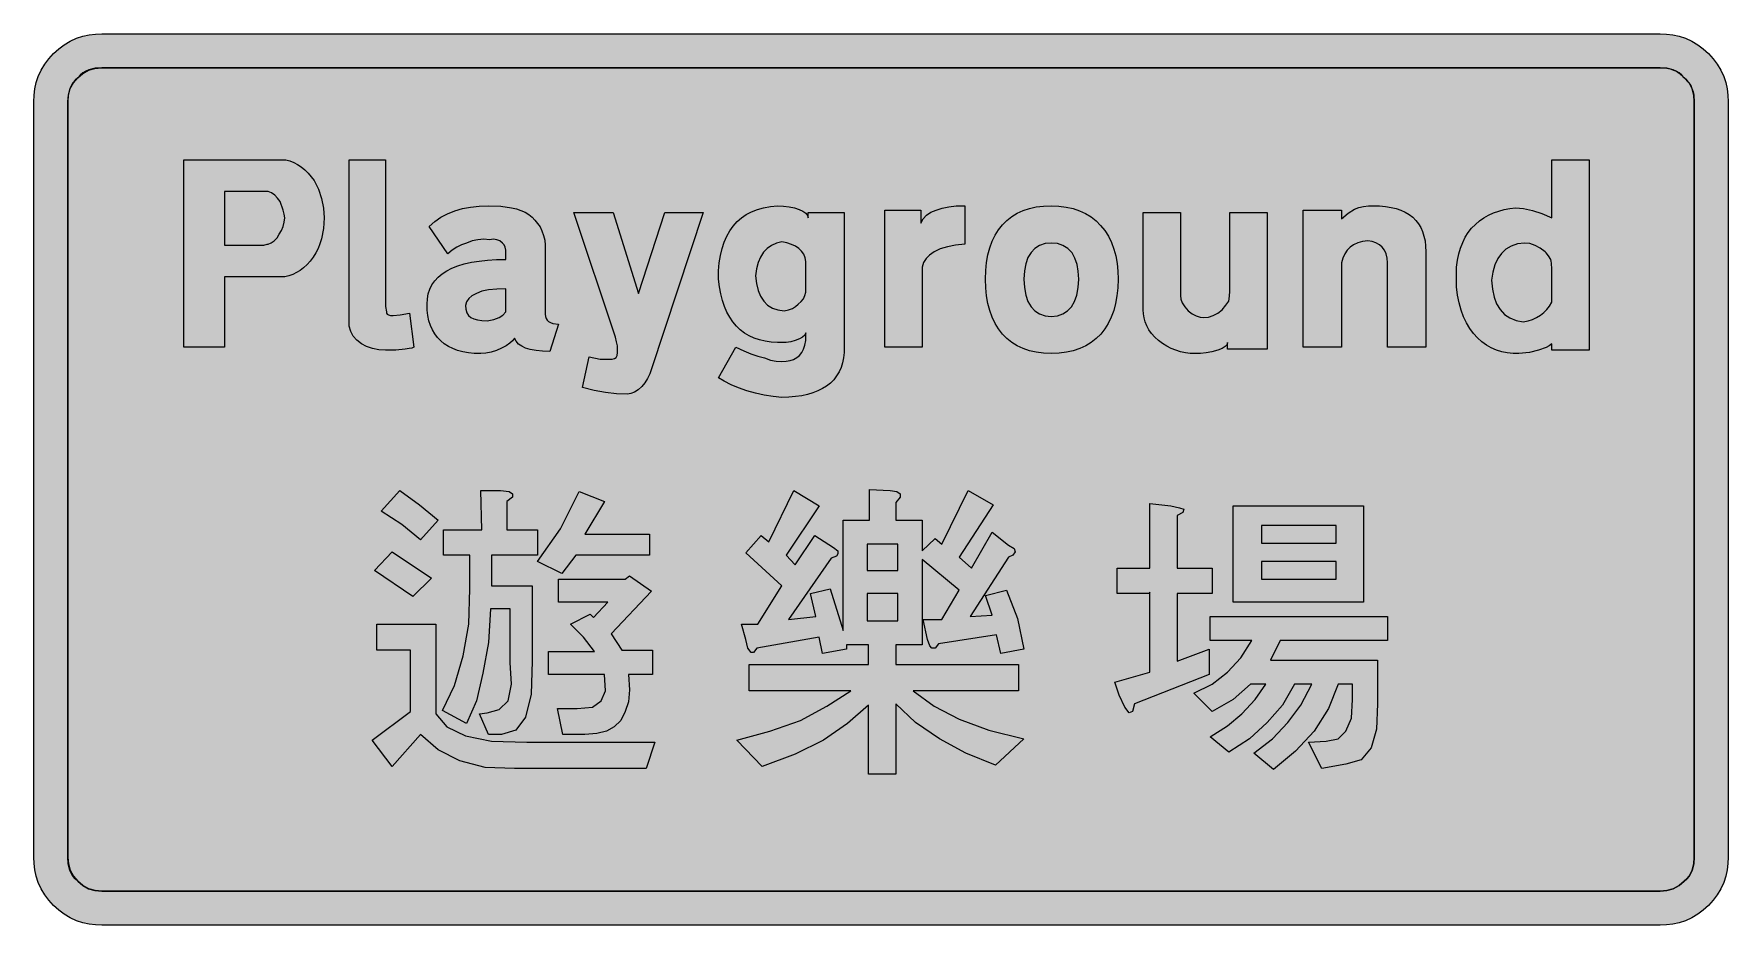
# Model space of a CAD drawing. Header units: metres. Extents: x 52 to 516, y 15 to 259.
import ezdxf

# ---------------------------------------------------------------- set-up
doc = ezdxf.new("R2010")
doc.units = ezdxf.units.M
doc.layers.add('FILL_BLACK_000000', color=7, linetype='Continuous', true_color=0x000000)
doc.layers.add('FILL_WHITE_FFFFFF', color=7, linetype='Continuous', true_color=0xffffff)

msp = doc.modelspace()

# ---------------------------------------------------------------- hatches: boundary and pattern name
at = {"layer": 'FILL_BLACK_000000', "true_color": 0x000000}
h = msp.add_hatch(color=7, dxfattribs=at)
h.dxf.hatch_style = 1
h.paths.add_polyline_path([(67.5, 14.9), (65.8, 15.27), (64.05, 15.84), (62.31, 16.62), (60.67, 17.6), (59.16, 18.75), (57.75, 20.04), (56.46, 21.45), (55.31, 22.96), (54.33, 24.6), (53.55, 26.34), (52.98, 28.09), (52.61, 29.79), (52.41, 31.49), (52.35, 33.24), (52.35, 240.24), (52.41, 242.04), (52.61, 243.8), (52.98, 245.51), (53.55, 247.14), (54.33, 248.88), (55.31, 250.51), (56.46, 252.03), (57.75, 253.44), (59.16, 254.73), (60.67, 255.88), (62.31, 256.86), (64.05, 257.64), (65.8, 258.21), (67.5, 258.58), (69.2, 258.78), (70.95, 258.84), (497.85, 258.84), (499.6, 258.78), (501.3, 258.58), (503, 258.21), (504.75, 257.64), (506.49, 256.86), (508.12, 255.88), (509.64, 254.73), (511.05, 253.44), (512.34, 252.03), (513.49, 250.51), (514.47, 248.88), (515.25, 247.14), (515.82, 245.51), (516.19, 243.8), (516.39, 242.04), (516.45, 240.24), (516.45, 33.24), (516.39, 31.49), (516.19, 29.79), (515.82, 28.09), (515.25, 26.34), (514.47, 24.6), (513.49, 22.96), (512.34, 21.45), (511.05, 20.04), (509.64, 18.75), (508.12, 17.6), (506.49, 16.62), (504.75, 15.84), (503, 15.27), (501.3, 14.9), (499.6, 14.7), (497.85, 14.64), (70.95, 14.64), (69.2, 14.7), (67.5, 14.9)])
h.paths.add_polyline_path([(499.64, 24.11), (501.37, 24.61), (503, 25.46), (504.45, 26.64), (505.17, 27.34), (505.76, 28.09), (506.23, 28.89), (506.59, 29.71), (507.02, 31.45), (507.15, 33.24), (507.15, 240.24), (507.02, 242.03), (506.59, 243.76), (506.23, 244.59), (505.76, 245.39), (505.17, 246.14), (504.45, 246.84), (503.75, 247.56), (503, 248.15), (502.2, 248.62), (501.37, 248.98), (499.64, 249.41), (497.85, 249.54), (70.95, 249.54), (69.16, 249.41), (67.42, 248.98), (66.6, 248.62), (65.8, 248.15), (65.05, 247.56), (64.35, 246.84), (63.63, 246.14), (63.04, 245.39), (62.57, 244.59), (62.21, 243.76), (61.78, 242.03), (61.65, 240.24), (61.65, 33.24), (61.82, 31.45), (62.32, 29.71), (63.17, 28.09), (64.35, 26.64), (65.76, 25.46), (67.31, 24.61), (69.03, 24.11), (70.95, 23.94), (497.85, 23.94), (499.64, 24.11)], flags=16)
h = msp.add_hatch(color=7, dxfattribs=at)
h.dxf.hatch_style = 1
h.paths.add_polyline_path([(93.45, 173.04), (93.45, 224.34), (118.95, 224.34), (119.25, 224.34), (121.05, 224.34), (121.35, 224.34), (122.46, 224.05), (123.54, 223.62), (124.58, 223.06), (125.59, 222.39), (126.55, 221.6), (127.47, 220.71), (129.15, 218.64), (130.33, 216.29), (131.17, 213.76), (131.68, 211.13), (131.85, 208.44), (131.68, 205.53), (131.14, 202.7), (130.72, 201.35), (130.2, 200.04), (129.58, 198.81), (128.85, 197.64), (128.03, 196.57), (127.17, 195.61), (126.25, 194.77), (125.29, 194.04), (124.28, 193.42), (123.24, 192.91), (122.16, 192.52), (121.05, 192.24), (120.45, 192.24), (118.95, 192.24), (118.65, 192.24), (104.55, 192.24), (104.55, 173.04), (93.45, 173.04)])
h.paths.add_polyline_path([(115.35, 200.94), (116.25, 201.24), (116.55, 201.24), (117.31, 201.58), (118.16, 202.14), (118.95, 202.93), (119.55, 203.94), (120.16, 204.94), (120.64, 206.08), (120.94, 207.27), (121.05, 208.44), (120.95, 209.44), (120.67, 210.58), (119.85, 212.94), (119.12, 213.83), (118.31, 214.63), (117.45, 215.26), (116.55, 215.64), (116.25, 215.64), (115.65, 215.64), (104.55, 215.64), (104.55, 200.94), (115.05, 200.94), (115.35, 200.94)], flags=16)
h = msp.add_hatch(color=7, dxfattribs=at)
h.dxf.hatch_style = 1
h.paths.add_polyline_path([(148.65, 184.44), (148.65, 184.14), (148.95, 182.64), (148.95, 182.34), (149.15, 182.04), (149.51, 181.83), (150.05, 181.71), (150.75, 181.66), (152.66, 181.83), (155.25, 182.34), (156.45, 173.04), (155.85, 172.74), (155.17, 172.59), (154.05, 172.44), (151.46, 172.18), (148.65, 172.14), (146.86, 172.25), (145.12, 172.59), (143.5, 173.15), (142.05, 173.94), (140.82, 174.9), (139.84, 176), (139.14, 177.27), (138.75, 178.74), (138.75, 180.24), (138.75, 180.84), (138.75, 181.14), (138.75, 224.34), (148.65, 224.34), (148.65, 184.44)])
h = msp.add_hatch(color=7, dxfattribs=at)
h.dxf.hatch_style = 1
h.paths.add_polyline_path([(478.35, 172.14), (468.15, 172.14), (468.15, 173.94), (467.42, 173.41), (466.57, 172.93), (464.55, 172.14), (462.07, 171.58), (459.15, 171.24), (457.54, 171.26), (455.97, 171.42), (454.44, 171.74), (452.98, 172.2), (451.57, 172.81), (450.23, 173.58), (448.97, 174.49), (447.79, 175.55), (446.69, 176.77), (445.69, 178.13), (444.8, 179.65), (444, 181.32), (443.33, 183.15), (442.77, 185.12), (442.34, 187.25), (442.05, 189.54), (442.05, 190.44), (442.05, 194.04), (442.05, 194.94), (442.28, 196.8), (442.65, 198.54), (443.13, 200.17), (443.74, 201.69), (444.45, 203.1), (445.28, 204.39), (446.2, 205.57), (447.22, 206.64), (448.34, 207.6), (449.54, 208.44), (450.82, 209.17), (452.17, 209.79), (453.6, 210.3), (455.09, 210.69), (456.64, 210.97), (458.25, 211.14), (460.43, 210.97), (462.86, 210.46), (465.46, 209.62), (468.15, 208.44), (468.15, 224.34), (478.35, 224.34), (478.35, 172.14)])
h.paths.add_polyline_path([(468.11, 196.03), (468.02, 196.58), (467.85, 197.04), (467.25, 198.05), (466.65, 198.84), (466.35, 199.14), (465, 200.15), (463.61, 200.9), (462.17, 201.38), (460.65, 201.54), (458.74, 201.27), (457.05, 200.71), (455.59, 199.84), (454.35, 198.69), (453.34, 197.26), (452.55, 195.55), (451.99, 193.57), (451.65, 191.34), (451.88, 188.89), (452.33, 186.73), (453.03, 184.86), (453.97, 183.28), (455.17, 181.99), (456.63, 181), (458.35, 180.32), (460.35, 179.94), (461.66, 180.22), (462.88, 180.61), (464, 181.12), (465.04, 181.74), (465.97, 182.47), (466.8, 183.31), (467.53, 184.27), (468.15, 185.34), (468.15, 194.34), (468.11, 196.03)], flags=16)
h = msp.add_hatch(color=7, dxfattribs=at)
h.dxf.hatch_style = 1
h.paths.add_polyline_path([(191.69, 171.9), (189.9, 172.06), (188.33, 172.35), (187.05, 172.74), (185.99, 173.25), (185.1, 173.86), (184.43, 174.6), (184.05, 175.44), (183.49, 174.76), (182.7, 174.09), (181.69, 173.41), (180.45, 172.74), (179.05, 172.13), (177.6, 171.65), (176.15, 171.35), (174.75, 171.24), (173, 171.3), (171.36, 171.46), (169.83, 171.74), (168.4, 172.13), (167.09, 172.62), (165.88, 173.22), (164.78, 173.92), (163.8, 174.73), (162.93, 175.64), (162.17, 176.65), (161.53, 177.75), (161, 178.96), (160.58, 180.26), (160.29, 181.66), (160.11, 183.15), (160.05, 184.74), (160.13, 186.21), (160.39, 187.59), (160.81, 188.88), (161.4, 190.08), (162.16, 191.18), (163.09, 192.19), (164.18, 193.11), (165.45, 193.93), (166.88, 194.65), (168.49, 195.28), (170.26, 195.82), (172.2, 196.26), (174.31, 196.6), (176.59, 196.84), (179.03, 196.99), (181.65, 197.04), (181.65, 198.54), (181.59, 199.56), (181.42, 200.38), (181.14, 201.03), (180.75, 201.54), (180.02, 202.1), (179.17, 202.44), (178.22, 202.55), (177.15, 202.44), (175.57, 202.55), (174, 202.44), (172.42, 202.1), (170.85, 201.54), (169.5, 201.03), (168.19, 200.38), (166.93, 199.56), (165.75, 198.54), (160.65, 206.04), (162.18, 207.4), (163.86, 208.58), (165.67, 209.56), (167.62, 210.35), (169.72, 210.96), (171.96, 211.4), (174.33, 211.66), (176.85, 211.74), (180.23, 211.62), (183.19, 211.21), (184.52, 210.89), (185.75, 210.47), (186.89, 209.96), (187.95, 209.34), (188.82, 208.62), (189.62, 207.82), (190.35, 206.92), (190.99, 205.93), (191.53, 204.84), (191.96, 203.64), (192.27, 202.35), (192.45, 200.94), (192.45, 182.04), (192.51, 181.41), (192.67, 180.86), (192.96, 180.39), (193.35, 180.01), (193.86, 179.72), (194.47, 179.51), (196.05, 179.34), (193.65, 171.84), (191.69, 171.9)])
h.paths.add_polyline_path([(170.96, 182.45), (171.44, 181.7), (172.05, 181.14), (172.84, 180.75), (173.85, 180.46), (175.09, 180.3), (176.55, 180.24), (178.36, 180.57), (179.77, 181.1), (180.85, 181.8), (181.65, 182.64), (181.65, 188.94), (179.12, 188.88), (176.92, 188.68), (175.07, 188.31), (173.55, 187.74), (172.36, 187.06), (171.49, 186.31), (170.89, 185.46), (170.55, 184.44), (170.66, 183.38), (170.96, 182.45)], flags=16)
h = msp.add_hatch(color=7, dxfattribs=at)
h.dxf.hatch_style = 1
h.paths.add_polyline_path([(221.55, 167.04), (221.04, 165.7), (220.42, 164.41), (219.69, 163.24), (218.85, 162.24), (217.9, 161.28), (216.9, 160.63), (215.9, 160.26), (214.95, 160.14), (211.97, 160.25), (208.91, 160.59), (205.8, 161.15), (202.65, 161.94), (204.45, 170.34), (207.45, 169.74), (210.75, 169.74), (211.36, 169.85), (211.84, 170.19), (212.14, 170.75), (212.25, 171.54), (212.25, 173.34), (211.95, 174.43), (211.65, 175.74), (200.25, 209.94), (211.05, 209.94), (217.95, 187.74), (225.15, 209.94), (235.65, 209.94), (221.55, 167.04)])
h = msp.add_hatch(color=7, dxfattribs=at)
h.dxf.hatch_style = 1
h.paths.add_polyline_path([(273.87, 168.69), (273.45, 167.4), (272.9, 166.2), (272.23, 165.1), (271.44, 164.09), (270.54, 163.17), (269.51, 162.35), (268.37, 161.63), (267.12, 161), (265.75, 160.46), (264.27, 160.02), (262.68, 159.68), (260.97, 159.44), (259.17, 159.29), (257.25, 159.24), (254.85, 159.45), (252.42, 159.83), (250, 160.37), (247.65, 161.04), (245.41, 161.82), (243.33, 162.7), (241.46, 163.65), (239.85, 164.64), (244.65, 173.04), (246.8, 172.02), (248.77, 171.2), (250.64, 170.55), (252.45, 170.04), (254.15, 169.48), (255.67, 169.14), (257.09, 169.03), (258.45, 169.14), (259.52, 169.32), (260.47, 169.65), (261.32, 170.13), (262.05, 170.75), (262.67, 171.53), (263.17, 172.47), (263.57, 173.57), (263.85, 174.84), (263.85, 176.94), (263.51, 176.32), (262.91, 175.78), (262.04, 175.29), (260.85, 174.84), (259.68, 174.49), (258.45, 174.31), (256.05, 174.24), (254.3, 174.36), (252.65, 174.61), (251.09, 174.98), (249.64, 175.48), (248.28, 176.11), (247.02, 176.87), (245.86, 177.76), (244.8, 178.78), (243.84, 179.93), (242.97, 181.2), (242.21, 182.61), (241.54, 184.15), (240.97, 185.83), (240.5, 187.63), (240.12, 189.57), (239.85, 191.64), (239.91, 193.94), (240.1, 196.1), (240.42, 198.12), (240.86, 200.01), (241.43, 201.76), (242.13, 203.38), (242.95, 204.85), (243.9, 206.19), (244.98, 207.39), (246.18, 208.44), (247.51, 209.35), (248.96, 210.12), (250.54, 210.74), (252.25, 211.22), (254.09, 211.55), (256.05, 211.74), (257.7, 211.67), (259.26, 211.48), (260.69, 211.17), (261.94, 210.76), (262.98, 210.28), (263.77, 209.71), (264.27, 209.1), (264.45, 208.44), (264.45, 209.94), (274.35, 209.94), (274.35, 171.54), (274.17, 170.07), (273.87, 168.69)])
h.paths.add_polyline_path([(263.24, 198.46), (262.66, 199.31), (261.9, 200.04), (260.97, 200.66), (259.88, 201.16), (258.64, 201.56), (257.25, 201.84), (255.75, 201.49), (254.4, 200.89), (253.21, 200.06), (252.19, 198.99), (251.35, 197.7), (250.71, 196.19), (250.27, 194.47), (250.05, 192.54), (250.27, 190.42), (250.72, 188.55), (251.38, 186.94), (252.26, 185.6), (253.35, 184.53), (254.65, 183.72), (256.15, 183.19), (257.85, 182.94), (259.09, 183.22), (260.14, 183.61), (261.01, 184.12), (261.75, 184.74), (262.54, 185.47), (263.14, 186.28), (263.56, 187.14), (263.85, 188.04), (263.85, 196.44), (263.64, 197.51), (263.24, 198.46)], flags=16)
h = msp.add_hatch(color=7, dxfattribs=at)
h.dxf.hatch_style = 1
h.paths.add_polyline_path([(285.45, 210.54), (295.35, 210.54), (295.35, 206.94), (295.96, 208.18), (296.89, 209.19), (298.09, 209.98), (299.55, 210.54), (301.19, 211.11), (303, 211.48), (305.03, 211.68), (307.35, 211.74), (307.35, 201.24), (304.81, 200.95), (302.59, 200.53), (300.64, 199.93), (298.95, 199.14), (297.72, 198.23), (296.74, 197.26), (296.04, 196.19), (295.65, 194.94), (295.65, 173.04), (285.45, 173.04), (285.45, 210.54)])
h = msp.add_hatch(color=7, dxfattribs=at)
h.dxf.hatch_style = 1
h.paths.add_polyline_path([(349.04, 187.06), (348.66, 184.97), (348.14, 183.01), (347.46, 181.19), (346.64, 179.52), (345.69, 177.99), (344.59, 176.6), (343.35, 175.37), (341.98, 174.29), (340.48, 173.37), (338.85, 172.61), (337.08, 172.02), (335.2, 171.59), (333.18, 171.33), (331.05, 171.24), (328.92, 171.33), (326.92, 171.59), (325.04, 172.02), (323.3, 172.61), (321.69, 173.37), (320.21, 174.29), (318.87, 175.37), (317.66, 176.6), (316.59, 177.99), (315.66, 179.52), (314.87, 181.19), (314.22, 183.01), (313.71, 184.97), (313.34, 187.06), (313.12, 189.29), (313.05, 191.64), (313.12, 193.99), (313.34, 196.21), (313.71, 198.29), (314.22, 200.22), (314.87, 202.02), (315.66, 203.67), (316.59, 205.17), (317.66, 206.53), (318.87, 207.73), (320.21, 208.78), (321.69, 209.68), (323.3, 210.41), (325.04, 210.99), (326.92, 211.41), (328.92, 211.66), (331.05, 211.74), (333.14, 211.66), (335.14, 211.4), (337.04, 210.98), (338.81, 210.39), (340.46, 209.63), (341.98, 208.7), (343.34, 207.61), (344.55, 206.34), (345.7, 204.92), (346.69, 203.37), (347.52, 201.69), (348.19, 199.89), (348.7, 197.98), (349.06, 195.96), (349.28, 193.85), (349.35, 191.64), (349.27, 189.29), (349.04, 187.06)])
h.paths.add_polyline_path([(338.1, 195.69), (337.54, 197.38), (336.75, 198.84), (335.56, 200.02), (334.24, 200.86), (332.74, 201.37), (331.05, 201.54), (329.35, 201.37), (327.85, 200.88), (326.57, 200.07), (325.5, 198.95), (324.66, 197.54), (324.05, 195.84), (323.68, 193.87), (323.55, 191.64), (323.68, 189.31), (324.05, 187.26), (324.66, 185.51), (325.5, 184.06), (326.57, 182.93), (327.85, 182.11), (329.35, 181.61), (331.05, 181.44), (332.75, 181.61), (334.25, 182.11), (335.53, 182.93), (336.6, 184.06), (337.44, 185.51), (338.05, 187.26), (338.42, 189.31), (338.55, 191.64), (338.44, 193.78), (338.1, 195.69)], flags=16)
h = msp.add_hatch(color=7, dxfattribs=at)
h.dxf.hatch_style = 1
h.paths.add_polyline_path([(390.15, 209.94), (390.15, 172.44), (379.35, 172.44), (379.35, 174.24), (379.18, 173.74), (378.67, 173.19), (377.83, 172.64), (376.65, 172.14), (375.07, 171.75), (373.5, 171.46), (371.92, 171.3), (370.35, 171.24), (369.09, 171.3), (367.79, 171.46), (366.48, 171.75), (365.17, 172.14), (363.9, 172.65), (362.67, 173.26), (361.52, 174), (360.45, 174.84), (359.41, 175.77), (358.53, 176.74), (357.8, 177.76), (357.22, 178.81), (356.79, 179.9), (356.48, 181), (356.31, 182.12), (356.25, 183.24), (356.25, 209.94), (366.45, 209.94), (366.45, 187.14), (366.57, 186.19), (366.94, 185.15), (367.59, 184.06), (368.55, 182.94), (369.67, 182.15), (370.76, 181.59), (371.8, 181.25), (372.75, 181.14), (374.1, 181.26), (375.41, 181.63), (376.67, 182.28), (377.85, 183.24), (378.86, 184.55), (379.65, 185.64), (379.91, 186.99), (379.95, 188.34), (379.95, 209.94), (390.15, 209.94)])
h = msp.add_hatch(color=7, dxfattribs=at)
h.dxf.hatch_style = 1
h.paths.add_polyline_path([(423.15, 173.04), (423.15, 194.64), (423.15, 195.24), (423.15, 195.84), (423.15, 196.14), (423.05, 197.42), (422.77, 198.55), (422.31, 199.54), (421.69, 200.38), (420.91, 201.06), (419.99, 201.58), (418.93, 201.94), (417.75, 202.14), (416.27, 201.94), (414.98, 201.58), (413.86, 201.06), (412.91, 200.38), (412.12, 199.54), (411.46, 198.55), (410.95, 197.42), (410.55, 196.14), (410.55, 195.84), (410.55, 173.04), (400.05, 173.04), (400.05, 210.54), (410.55, 210.54), (410.55, 208.14), (412.35, 209.71), (414.15, 210.84), (415.33, 211.23), (416.59, 211.51), (417.9, 211.68), (419.25, 211.74), (420.99, 211.69), (422.62, 211.54), (424.14, 211.3), (425.55, 210.95), (426.84, 210.51), (428.03, 209.97), (429.09, 209.33), (430.05, 208.59), (430.89, 207.75), (431.63, 206.82), (432.24, 205.78), (432.75, 204.65), (433.14, 203.42), (433.43, 202.09), (433.59, 200.67), (433.65, 199.14), (433.65, 198.54), (433.65, 173.04), (423.15, 173.04)])
h = msp.add_hatch(color=7, dxfattribs=at)
h.dxf.hatch_style = 1
h.paths.add_polyline_path([(157.95, 129.84), (163.05, 125.64), (158.25, 120.24), (153.15, 124.44), (147.45, 128.04), (152.55, 133.74), (157.95, 129.84)])
h = msp.add_hatch(color=7, dxfattribs=at)
h.dxf.hatch_style = 1
h.paths.add_polyline_path([(180.15, 133.74), (182.55, 133.44), (183.45, 132.84), (183.45, 131.94), (181.95, 130.74), (181.95, 122.94), (190.35, 122.94), (190.35, 116.04), (177.75, 116.04), (177.75, 107.64), (188.85, 107.64), (188.85, 86.94), (188.55, 77.94), (187.05, 71.64), (184.35, 68.04), (180.45, 66.84), (176.85, 66.84), (174.45, 72.54), (176.55, 72.84), (179.85, 73.74), (182.25, 76.14), (183.15, 80.64), (182.85, 86.64), (182.85, 101.34), (177.45, 101.34), (176.85, 92.04), (175.35, 83.64), (173.55, 76.14), (170.85, 69.84), (164.25, 73.44), (167.55, 80.34), (169.95, 88.44), (171.45, 97.14), (171.75, 106.74), (171.75, 116.04), (164.55, 116.04), (164.55, 122.94), (175.05, 122.94), (174.75, 133.74), (180.15, 133.74)])
h = msp.add_hatch(color=7, dxfattribs=at)
h.dxf.hatch_style = 1
h.paths.add_polyline_path([(203.25, 121.74), (220.95, 121.74), (220.95, 116.04), (200.85, 116.04), (196.95, 110.94), (190.35, 114.24), (196.65, 123.24), (201.75, 133.44), (208.65, 130.74), (203.25, 121.74)])
h = msp.add_hatch(color=7, dxfattribs=at)
h.dxf.hatch_style = 1
h.paths.add_polyline_path([(271.35, 118.14), (272.55, 117.24), (272.55, 116.34), (272.25, 115.74), (270.75, 115.14), (259.05, 98.34), (266.55, 99.24), (265.05, 105.54), (270.45, 106.74), (274.05, 95.34), (274.05, 125.64), (281.25, 125.64), (281.25, 134.04), (286.95, 133.74), (288.75, 133.44), (289.65, 132.84), (289.65, 131.94), (288.45, 130.44), (288.45, 125.64), (295.65, 125.64), (295.65, 117.24), (299.25, 120.54), (301.05, 119.04), (308.25, 133.74), (315.15, 129.84), (305.85, 115.44), (309.15, 112.44), (314.85, 122.34), (319.35, 118.74), (320.85, 117.84), (321.15, 116.94), (320.55, 116.04), (319.35, 115.44), (308.85, 99.24), (314.85, 99.54), (313.05, 104.94), (318.75, 106.44), (321.75, 98.64), (323.55, 90.24), (317.25, 89.04), (316.05, 94.14), (300.15, 91.74), (299.25, 90.54), (298.35, 90.54), (297.75, 91.14), (297.15, 92.94), (295.95, 98.34), (301.05, 98.34), (305.85, 106.44), (295.65, 114.84), (295.65, 91.44), (288.45, 91.44), (288.45, 86.04), (322.05, 86.04), (322.05, 78.84), (293.25, 78.84), (298.95, 74.64), (305.85, 71.04), (313.95, 68.04), (323.55, 65.64), (315.75, 58.44), (307.65, 61.74), (300.45, 65.64), (293.85, 70.14), (288.45, 75.24), (288.45, 56.04), (280.95, 56.04), (280.95, 74.94), (275.25, 69.84), (268.65, 65.34), (260.85, 61.44), (251.85, 58.14), (244.95, 65.34), (253.95, 67.74), (262.35, 70.74), (269.55, 74.64), (276.15, 78.84), (248.25, 78.84), (248.25, 86.04), (280.95, 86.04), (280.95, 91.44), (274.95, 91.44), (274.95, 90.24), (268.35, 89.04), (267.45, 93.54), (250.35, 90.54), (249.45, 89.34), (248.85, 89.34), (247.95, 90.54), (247.35, 92.94), (246.15, 97.14), (250.65, 97.14), (257.25, 107.64), (247.35, 116.64), (251.55, 121.44), (253.65, 119.64), (260.55, 133.74), (267.45, 129.54), (258.45, 116.04), (260.85, 113.34), (266.25, 121.44), (271.35, 118.14)])
h.paths.add_polyline_path([(280.65, 119.04), (280.65, 111.84), (289.05, 111.84), (289.05, 119.04), (280.65, 119.04)], flags=16)
h.paths.add_polyline_path([(289.05, 105.54), (280.65, 105.54), (280.65, 98.04), (289.05, 98.04), (289.05, 105.54)], flags=16)
h = msp.add_hatch(color=7, dxfattribs=at)
h.dxf.hatch_style = 1
h.paths.add_polyline_path([(358.05, 112.44), (358.05, 130.14), (363.75, 129.54), (366.15, 128.94), (367.35, 128.64), (367.05, 127.74), (365.55, 126.84), (365.55, 112.44), (375.15, 112.44), (375.15, 105.54), (365.55, 105.54), (365.55, 86.94), (374.25, 90.24), (374.25, 83.34), (353.85, 75.24), (353.25, 73.14), (352.35, 72.84), (351.15, 74.34), (349.65, 77.64), (348.45, 81.24), (358.05, 83.94), (358.05, 105.84), (357.75, 105.54), (349.05, 105.54), (349.05, 112.44), (358.05, 112.44)])
h = msp.add_hatch(color=7, dxfattribs=at)
h.dxf.hatch_style = 1
h.paths.add_polyline_path([(380.85, 103.14), (380.85, 129.54), (416.55, 129.54), (416.55, 103.14), (380.85, 103.14)])
h.paths.add_polyline_path([(388.65, 124.14), (388.65, 119.34), (409.05, 119.34), (409.05, 124.14), (388.65, 124.14)], flags=16)
h.paths.add_polyline_path([(409.05, 114.24), (388.65, 114.24), (388.65, 109.44), (409.05, 109.44), (409.05, 114.24)], flags=16)
h = msp.add_hatch(color=7, dxfattribs=at)
h.dxf.hatch_style = 1
h.paths.add_polyline_path([(161.25, 109.74), (156.15, 104.64), (145.65, 111.84), (150.45, 116.94), (161.25, 109.74)])
h = msp.add_hatch(color=7, dxfattribs=at)
h.dxf.hatch_style = 1
h.paths.add_polyline_path([(214.35, 109.44), (215.55, 110.34), (221.55, 106.14), (210.45, 94.44), (213.45, 89.94), (221.85, 89.94), (221.85, 83.34), (215.25, 83.34), (215.55, 79.14), (215.25, 75.84), (214.35, 73.14), (213.15, 70.74), (211.35, 68.94), (209.25, 67.74), (206.55, 67.14), (203.25, 66.84), (197.25, 66.84), (195.75, 74.04), (201.15, 74.04), (205.35, 74.34), (207.75, 76.14), (208.95, 78.84), (208.65, 83.34), (193.35, 83.34), (193.35, 89.64), (205.95, 89.64), (202.95, 93.54), (199.35, 97.14), (204.75, 99.84), (205.65, 98.94), (209.55, 103.14), (196.05, 103.14), (196.05, 109.44), (214.35, 109.44)])
h = msp.add_hatch(color=7, dxfattribs=at)
h.dxf.hatch_style = 1
h.paths.add_polyline_path([(423.15, 99.24), (423.15, 92.64), (393.75, 92.64), (391.05, 87.24), (420.45, 87.24), (420.45, 75.24), (420.15, 68.34), (418.65, 63.24), (415.95, 59.94), (411.75, 58.74), (405.15, 57.54), (401.55, 64.74), (406.35, 65.04), (409.65, 65.64), (411.75, 67.74), (413.25, 71.34), (413.55, 76.44), (413.55, 80.64), (409.65, 80.64), (406.95, 74.04), (403.05, 67.74), (397.95, 62.34), (391.95, 57.24), (386.55, 61.74), (391.65, 65.64), (395.85, 70.14), (399.45, 74.94), (402.45, 80.64), (397.65, 80.64), (394.35, 74.94), (390.15, 70.14), (385.35, 65.64), (379.65, 62.04), (374.55, 66.24), (379.35, 69.24), (383.25, 72.54), (386.85, 76.44), (389.85, 80.64), (385.65, 80.64), (380.85, 76.44), (375.15, 73.14), (370.05, 78.24), (375.15, 80.64), (379.35, 83.94), (382.95, 87.84), (385.95, 92.64), (374.55, 92.64), (374.55, 99.24), (423.15, 99.24)])
h = msp.add_hatch(color=7, dxfattribs=at)
h.dxf.hatch_style = 1
h.paths.add_polyline_path([(162.45, 97.14), (162.45, 72.54), (165.45, 68.94), (170.55, 66.54), (177.75, 65.04), (187.35, 64.74), (222.45, 64.74), (220.05, 57.54), (184.05, 57.54), (175.95, 57.84), (169.05, 59.64), (163.05, 62.64), (158.25, 66.84), (150.45, 58.14), (145.05, 65.34), (155.55, 73.14), (155.55, 89.94), (146.25, 89.94), (146.25, 97.14), (162.45, 97.14)])
at = {"layer": 'FILL_WHITE_FFFFFF', "true_color": 0xffffff}
h = msp.add_hatch(color=7, dxfattribs=at)
h.dxf.hatch_style = 1
h.paths.add_polyline_path([(497.85, 249.54), (499.65, 249.46), (500.55, 249.29), (501.45, 248.94), (502.3, 248.61), (503.06, 248.11), (504.45, 246.84), (505.72, 245.45), (506.22, 244.69), (506.55, 243.84), (506.9, 242.94), (507.07, 242.04), (507.15, 240.24), (507.15, 33.24), (507.02, 31.45), (506.59, 29.71), (506.23, 28.89), (505.76, 28.09), (505.17, 27.34), (504.45, 26.64), (503, 25.46), (501.37, 24.61), (499.64, 24.11), (497.85, 23.94), (70.95, 23.94), (69.16, 24.11), (67.42, 24.61), (65.8, 25.46), (64.35, 26.64), (63.63, 27.34), (63.04, 28.09), (62.57, 28.89), (62.21, 29.71), (61.78, 31.45), (61.65, 33.24), (61.65, 240.24), (61.82, 242.16), (62.32, 243.88), (63.17, 245.43), (64.35, 246.84), (65.76, 248.02), (67.31, 248.86), (69.03, 249.37), (70.95, 249.54), (497.85, 249.54)])

# ---------------------------------------------------------------- linework, layer by layer
at = {"layer": 'FILL_BLACK_000000', "lineweight": 0, "true_color": 0x000000}
for points in [[(67.5, 14.9), (65.8, 15.27), (64.05, 15.84), (62.31, 16.62), (60.67, 17.6), (59.16, 18.75), (57.75, 20.04), (56.46, 21.45), (55.31, 22.96), (54.33, 24.6), (53.55, 26.34), (52.98, 28.09), (52.61, 29.79), (52.41, 31.49), (52.35, 33.24), (52.35, 240.24), (52.41, 242.04), (52.61, 243.8), (52.98, 245.51), (53.55, 247.14), (54.33, 248.88), (55.31, 250.51), (56.46, 252.03), (57.75, 253.44), (59.16, 254.73), (60.67, 255.88), (62.31, 256.86), (64.05, 257.64), (65.8, 258.21), (67.5, 258.58), (69.2, 258.78), (70.95, 258.84), (497.85, 258.84), (499.6, 258.78), (501.3, 258.58), (503, 258.21), (504.75, 257.64), (506.49, 256.86), (508.12, 255.88), (509.64, 254.73), (511.05, 253.44), (512.34, 252.03), (513.49, 250.51), (514.47, 248.88), (515.25, 247.14), (515.82, 245.51), (516.19, 243.8), (516.39, 242.04), (516.45, 240.24), (516.45, 33.24), (516.39, 31.49), (516.19, 29.79), (515.82, 28.09), (515.25, 26.34), (514.47, 24.6), (513.49, 22.96), (512.34, 21.45), (511.05, 20.04), (509.64, 18.75), (508.12, 17.6), (506.49, 16.62), (504.75, 15.84), (503, 15.27), (501.3, 14.9), (499.6, 14.7), (497.85, 14.64), (70.95, 14.64), (69.2, 14.7)], [(499.64, 24.11), (501.37, 24.61), (503, 25.46), (504.45, 26.64), (505.17, 27.34), (505.76, 28.09), (506.23, 28.89), (506.59, 29.71), (507.02, 31.45), (507.15, 33.24), (507.15, 240.24), (507.02, 242.03), (506.59, 243.76), (506.23, 244.59), (505.76, 245.39), (505.17, 246.14), (504.45, 246.84), (503.75, 247.56), (503, 248.15), (502.2, 248.62), (501.37, 248.98), (499.64, 249.41), (497.85, 249.54), (70.95, 249.54), (69.16, 249.41), (67.42, 248.98), (66.6, 248.62), (65.8, 248.15), (65.05, 247.56), (64.35, 246.84), (63.63, 246.14), (63.04, 245.39), (62.57, 244.59), (62.21, 243.76), (61.78, 242.03), (61.65, 240.24), (61.65, 33.24), (61.82, 31.45), (62.32, 29.71), (63.17, 28.09), (64.35, 26.64), (65.76, 25.46), (67.31, 24.61), (69.03, 24.11), (70.95, 23.94), (497.85, 23.94)], [(93.45, 173.04), (93.45, 224.34), (118.95, 224.34), (119.25, 224.34), (121.05, 224.34), (121.35, 224.34), (122.46, 224.05), (123.54, 223.62), (124.58, 223.06), (125.59, 222.39), (126.55, 221.6), (127.47, 220.71), (129.15, 218.64), (130.33, 216.29), (131.17, 213.76), (131.68, 211.13), (131.85, 208.44), (131.68, 205.53), (131.14, 202.7), (130.72, 201.35), (130.2, 200.04), (129.58, 198.81), (128.85, 197.64), (128.03, 196.57), (127.17, 195.61), (126.25, 194.77), (125.29, 194.04), (124.28, 193.42), (123.24, 192.91), (122.16, 192.52), (121.05, 192.24), (120.45, 192.24), (118.95, 192.24), (118.65, 192.24), (104.55, 192.24), (104.55, 173.04)], [(148.65, 184.44), (148.65, 184.14), (148.95, 182.64), (148.95, 182.34), (149.15, 182.04), (149.51, 181.83), (150.05, 181.71), (150.75, 181.66), (152.66, 181.83), (155.25, 182.34), (156.45, 173.04), (155.85, 172.74), (155.17, 172.59), (154.05, 172.44), (151.46, 172.18), (148.65, 172.14), (146.86, 172.25), (145.12, 172.59), (143.5, 173.15), (142.05, 173.94), (140.82, 174.9), (139.84, 176), (139.14, 177.27), (138.75, 178.74), (138.75, 180.24), (138.75, 180.84), (138.75, 181.14), (138.75, 224.34), (148.65, 224.34)], [(478.35, 172.14), (468.15, 172.14), (468.15, 173.94), (467.42, 173.41), (466.57, 172.93), (464.55, 172.14), (462.07, 171.58), (459.15, 171.24), (457.54, 171.26), (455.97, 171.42), (454.44, 171.74), (452.98, 172.2), (451.57, 172.81), (450.23, 173.58), (448.97, 174.49), (447.79, 175.55), (446.69, 176.77), (445.69, 178.13), (444.8, 179.65), (444, 181.32), (443.33, 183.15), (442.77, 185.12), (442.34, 187.25), (442.05, 189.54), (442.05, 190.44), (442.05, 194.04), (442.05, 194.94), (442.28, 196.8), (442.65, 198.54), (443.13, 200.17), (443.74, 201.69), (444.45, 203.1), (445.28, 204.39), (446.2, 205.57), (447.22, 206.64), (448.34, 207.6), (449.54, 208.44), (450.82, 209.17), (452.17, 209.79), (453.6, 210.3), (455.09, 210.69), (456.64, 210.97), (458.25, 211.14), (460.43, 210.97), (462.86, 210.46), (465.46, 209.62), (468.15, 208.44), (468.15, 224.34), (478.35, 224.34)], [(115.35, 200.94), (116.25, 201.24), (116.55, 201.24), (117.31, 201.58), (118.16, 202.14), (118.95, 202.93), (119.55, 203.94), (120.16, 204.94), (120.64, 206.08), (120.94, 207.27), (121.05, 208.44), (120.95, 209.44), (120.67, 210.58), (119.85, 212.94), (119.12, 213.83), (118.31, 214.63), (117.45, 215.26), (116.55, 215.64), (116.25, 215.64), (115.65, 215.64), (104.55, 215.64), (104.55, 200.94), (115.05, 200.94)], [(191.69, 171.9), (189.9, 172.06), (188.33, 172.35), (187.05, 172.74), (185.99, 173.25), (185.1, 173.86), (184.43, 174.6), (184.05, 175.44), (183.49, 174.76), (182.7, 174.09), (181.69, 173.41), (180.45, 172.74), (179.05, 172.13), (177.6, 171.65), (176.15, 171.35), (174.75, 171.24), (173, 171.3), (171.36, 171.46), (169.83, 171.74), (168.4, 172.13), (167.09, 172.62), (165.88, 173.22), (164.78, 173.92), (163.8, 174.73), (162.93, 175.64), (162.17, 176.65), (161.53, 177.75), (161, 178.96), (160.58, 180.26), (160.29, 181.66), (160.11, 183.15), (160.05, 184.74), (160.13, 186.21), (160.39, 187.59), (160.81, 188.88), (161.4, 190.08), (162.16, 191.18), (163.09, 192.19), (164.18, 193.11), (165.45, 193.93), (166.88, 194.65), (168.49, 195.28), (170.26, 195.82), (172.2, 196.26), (174.31, 196.6), (176.59, 196.84), (179.03, 196.99), (181.65, 197.04), (181.65, 198.54), (181.59, 199.56), (181.42, 200.38), (181.14, 201.03), (180.75, 201.54), (180.02, 202.1), (179.17, 202.44), (178.22, 202.55), (177.15, 202.44), (175.57, 202.55), (174, 202.44), (172.42, 202.1), (170.85, 201.54), (169.5, 201.03), (168.19, 200.38), (166.93, 199.56), (165.75, 198.54), (160.65, 206.04), (162.18, 207.4), (163.86, 208.58), (165.67, 209.56), (167.62, 210.35), (169.72, 210.96), (171.96, 211.4), (174.33, 211.66), (176.85, 211.74), (180.23, 211.62), (183.19, 211.21), (184.52, 210.89), (185.75, 210.47), (186.89, 209.96), (187.95, 209.34), (188.82, 208.62), (189.62, 207.82), (190.35, 206.92), (190.99, 205.93), (191.53, 204.84), (191.96, 203.64), (192.27, 202.35), (192.45, 200.94), (192.45, 182.04), (192.51, 181.41), (192.67, 180.86), (192.96, 180.39), (193.35, 180.01), (193.86, 179.72), (194.47, 179.51), (196.05, 179.34), (193.65, 171.84)], [(221.55, 167.04), (221.04, 165.7), (220.42, 164.41), (219.69, 163.24), (218.85, 162.24), (217.9, 161.28), (216.9, 160.63), (215.9, 160.26), (214.95, 160.14), (211.97, 160.25), (208.91, 160.59), (205.8, 161.15), (202.65, 161.94), (204.45, 170.34), (207.45, 169.74), (210.75, 169.74), (211.36, 169.85), (211.84, 170.19), (212.14, 170.75), (212.25, 171.54), (212.25, 173.34), (211.95, 174.43), (211.65, 175.74), (200.25, 209.94), (211.05, 209.94), (217.95, 187.74), (225.15, 209.94), (235.65, 209.94)], [(273.87, 168.69), (273.45, 167.4), (272.9, 166.2), (272.23, 165.1), (271.44, 164.09), (270.54, 163.17), (269.51, 162.35), (268.37, 161.63), (267.12, 161), (265.75, 160.46), (264.27, 160.02), (262.68, 159.68), (260.97, 159.44), (259.17, 159.29), (257.25, 159.24), (254.85, 159.45), (252.42, 159.83), (250, 160.37), (247.65, 161.04), (245.41, 161.82), (243.33, 162.7), (241.46, 163.65), (239.85, 164.64), (244.65, 173.04), (246.8, 172.02), (248.77, 171.2), (250.64, 170.55), (252.45, 170.04), (254.15, 169.48), (255.67, 169.14), (257.09, 169.03), (258.45, 169.14), (259.52, 169.32), (260.47, 169.65), (261.32, 170.13), (262.05, 170.75), (262.67, 171.53), (263.17, 172.47), (263.57, 173.57), (263.85, 174.84), (263.85, 176.94), (263.51, 176.32), (262.91, 175.78), (262.04, 175.29), (260.85, 174.84), (259.68, 174.49), (258.45, 174.31), (256.05, 174.24), (254.3, 174.36), (252.65, 174.61), (251.09, 174.98), (249.64, 175.48), (248.28, 176.11), (247.02, 176.87), (245.86, 177.76), (244.8, 178.78), (243.84, 179.93), (242.97, 181.2), (242.21, 182.61), (241.54, 184.15), (240.97, 185.83), (240.5, 187.63), (240.12, 189.57), (239.85, 191.64), (239.91, 193.94), (240.1, 196.1), (240.42, 198.12), (240.86, 200.01), (241.43, 201.76), (242.13, 203.38), (242.95, 204.85), (243.9, 206.19), (244.98, 207.39), (246.18, 208.44), (247.51, 209.35), (248.96, 210.12), (250.54, 210.74), (252.25, 211.22), (254.09, 211.55), (256.05, 211.74), (257.7, 211.67), (259.26, 211.48), (260.69, 211.17), (261.94, 210.76), (262.98, 210.28), (263.77, 209.71), (264.27, 209.1), (264.45, 208.44), (264.45, 209.94), (274.35, 209.94), (274.35, 171.54), (274.17, 170.07)], [(285.45, 210.54), (295.35, 210.54), (295.35, 206.94), (295.96, 208.18), (296.89, 209.19), (298.09, 209.98), (299.55, 210.54), (301.19, 211.11), (303, 211.48), (305.03, 211.68), (307.35, 211.74), (307.35, 201.24), (304.81, 200.95), (302.59, 200.53), (300.64, 199.93), (298.95, 199.14), (297.72, 198.23), (296.74, 197.26), (296.04, 196.19), (295.65, 194.94), (295.65, 173.04), (285.45, 173.04)], [(349.04, 187.06), (348.66, 184.97), (348.14, 183.01), (347.46, 181.19), (346.64, 179.52), (345.69, 177.99), (344.59, 176.6), (343.35, 175.37), (341.98, 174.29), (340.48, 173.37), (338.85, 172.61), (337.08, 172.02), (335.2, 171.59), (333.18, 171.33), (331.05, 171.24), (328.92, 171.33), (326.92, 171.59), (325.04, 172.02), (323.3, 172.61), (321.69, 173.37), (320.21, 174.29), (318.87, 175.37), (317.66, 176.6), (316.59, 177.99), (315.66, 179.52), (314.87, 181.19), (314.22, 183.01), (313.71, 184.97), (313.34, 187.06), (313.12, 189.29), (313.05, 191.64), (313.12, 193.99), (313.34, 196.21), (313.71, 198.29), (314.22, 200.22), (314.87, 202.02), (315.66, 203.67), (316.59, 205.17), (317.66, 206.53), (318.87, 207.73), (320.21, 208.78), (321.69, 209.68), (323.3, 210.41), (325.04, 210.99), (326.92, 211.41), (328.92, 211.66), (331.05, 211.74), (333.14, 211.66), (335.14, 211.4), (337.04, 210.98), (338.81, 210.39), (340.46, 209.63), (341.98, 208.7), (343.34, 207.61), (344.55, 206.34), (345.7, 204.92), (346.69, 203.37), (347.52, 201.69), (348.19, 199.89), (348.7, 197.98), (349.06, 195.96), (349.28, 193.85), (349.35, 191.64), (349.27, 189.29)], [(390.15, 209.94), (390.15, 172.44), (379.35, 172.44), (379.35, 174.24), (379.18, 173.74), (378.67, 173.19), (377.83, 172.64), (376.65, 172.14), (375.07, 171.75), (373.5, 171.46), (371.92, 171.3), (370.35, 171.24), (369.09, 171.3), (367.79, 171.46), (366.48, 171.75), (365.17, 172.14), (363.9, 172.65), (362.67, 173.26), (361.52, 174), (360.45, 174.84), (359.41, 175.77), (358.53, 176.74), (357.8, 177.76), (357.22, 178.81), (356.79, 179.9), (356.48, 181), (356.31, 182.12), (356.25, 183.24), (356.25, 209.94), (366.45, 209.94), (366.45, 187.14), (366.57, 186.19), (366.94, 185.15), (367.59, 184.06), (368.55, 182.94), (369.67, 182.15), (370.76, 181.59), (371.8, 181.25), (372.75, 181.14), (374.1, 181.26), (375.41, 181.63), (376.67, 182.28), (377.85, 183.24), (378.86, 184.55), (379.65, 185.64), (379.91, 186.99), (379.95, 188.34), (379.95, 209.94)], [(423.15, 173.04), (423.15, 194.64), (423.15, 195.24), (423.15, 195.84), (423.15, 196.14), (423.05, 197.42), (422.77, 198.55), (422.31, 199.54), (421.69, 200.38), (420.91, 201.06), (419.99, 201.58), (418.93, 201.94), (417.75, 202.14), (416.27, 201.94), (414.98, 201.58), (413.86, 201.06), (412.91, 200.38), (412.12, 199.54), (411.46, 198.55), (410.95, 197.42), (410.55, 196.14), (410.55, 195.84), (410.55, 173.04), (400.05, 173.04), (400.05, 210.54), (410.55, 210.54), (410.55, 208.14), (412.35, 209.71), (414.15, 210.84), (415.33, 211.23), (416.59, 211.51), (417.9, 211.68), (419.25, 211.74), (420.99, 211.69), (422.62, 211.54), (424.14, 211.3), (425.55, 210.95), (426.84, 210.51), (428.03, 209.97), (429.09, 209.33), (430.05, 208.59), (430.89, 207.75), (431.63, 206.82), (432.24, 205.78), (432.75, 204.65), (433.14, 203.42), (433.43, 202.09), (433.59, 200.67), (433.65, 199.14), (433.65, 198.54), (433.65, 173.04)], [(263.24, 198.46), (262.66, 199.31), (261.9, 200.04), (260.97, 200.66), (259.88, 201.16), (258.64, 201.56), (257.25, 201.84), (255.75, 201.49), (254.4, 200.89), (253.21, 200.06), (252.19, 198.99), (251.35, 197.7), (250.71, 196.19), (250.27, 194.47), (250.05, 192.54), (250.27, 190.42), (250.72, 188.55), (251.38, 186.94), (252.26, 185.6), (253.35, 184.53), (254.65, 183.72), (256.15, 183.19), (257.85, 182.94), (259.09, 183.22), (260.14, 183.61), (261.01, 184.12), (261.75, 184.74), (262.54, 185.47), (263.14, 186.28), (263.56, 187.14), (263.85, 188.04), (263.85, 196.44), (263.64, 197.51)], [(338.1, 195.69), (337.54, 197.38), (336.75, 198.84), (335.56, 200.02), (334.24, 200.86), (332.74, 201.37), (331.05, 201.54), (329.35, 201.37), (327.85, 200.88), (326.57, 200.07), (325.5, 198.95), (324.66, 197.54), (324.05, 195.84), (323.68, 193.87), (323.55, 191.64), (323.68, 189.31), (324.05, 187.26), (324.66, 185.51), (325.5, 184.06), (326.57, 182.93), (327.85, 182.11), (329.35, 181.61), (331.05, 181.44), (332.75, 181.61), (334.25, 182.11), (335.53, 182.93), (336.6, 184.06), (337.44, 185.51), (338.05, 187.26), (338.42, 189.31), (338.55, 191.64), (338.44, 193.78)], [(468.11, 196.03), (468.02, 196.58), (467.85, 197.04), (467.25, 198.05), (466.65, 198.84), (466.35, 199.14), (465, 200.15), (463.61, 200.9), (462.17, 201.38), (460.65, 201.54), (458.74, 201.27), (457.05, 200.71), (455.59, 199.84), (454.35, 198.69), (453.34, 197.26), (452.55, 195.55), (451.99, 193.57), (451.65, 191.34), (451.88, 188.89), (452.33, 186.73), (453.03, 184.86), (453.97, 183.28), (455.17, 181.99), (456.63, 181), (458.35, 180.32), (460.35, 179.94), (461.66, 180.22), (462.88, 180.61), (464, 181.12), (465.04, 181.74), (465.97, 182.47), (466.8, 183.31), (467.53, 184.27), (468.15, 185.34), (468.15, 194.34)], [(170.96, 182.45), (171.44, 181.7), (172.05, 181.14), (172.84, 180.75), (173.85, 180.46), (175.09, 180.3), (176.55, 180.24), (178.36, 180.57), (179.77, 181.1), (180.85, 181.8), (181.65, 182.64), (181.65, 188.94), (179.12, 188.88), (176.92, 188.68), (175.07, 188.31), (173.55, 187.74), (172.36, 187.06), (171.49, 186.31), (170.89, 185.46), (170.55, 184.44), (170.66, 183.38)], [(157.95, 129.84), (163.05, 125.64), (158.25, 120.24), (153.15, 124.44), (147.45, 128.04), (152.55, 133.74)], [(180.15, 133.74), (182.55, 133.44), (183.45, 132.84), (183.45, 131.94), (181.95, 130.74), (181.95, 122.94), (190.35, 122.94), (190.35, 116.04), (177.75, 116.04), (177.75, 107.64), (188.85, 107.64), (188.85, 86.94), (188.55, 77.94), (187.05, 71.64), (184.35, 68.04), (180.45, 66.84), (176.85, 66.84), (174.45, 72.54), (176.55, 72.84), (179.85, 73.74), (182.25, 76.14), (183.15, 80.64), (182.85, 86.64), (182.85, 101.34), (177.45, 101.34), (176.85, 92.04), (175.35, 83.64), (173.55, 76.14), (170.85, 69.84), (164.25, 73.44), (167.55, 80.34), (169.95, 88.44), (171.45, 97.14), (171.75, 106.74), (171.75, 116.04), (164.55, 116.04), (164.55, 122.94), (175.05, 122.94), (174.75, 133.74)], [(203.25, 121.74), (220.95, 121.74), (220.95, 116.04), (200.85, 116.04), (196.95, 110.94), (190.35, 114.24), (196.65, 123.24), (201.75, 133.44), (208.65, 130.74)], [(271.35, 118.14), (272.55, 117.24), (272.55, 116.34), (272.25, 115.74), (270.75, 115.14), (259.05, 98.34), (266.55, 99.24), (265.05, 105.54), (270.45, 106.74), (274.05, 95.34), (274.05, 125.64), (281.25, 125.64), (281.25, 134.04), (286.95, 133.74), (288.75, 133.44), (289.65, 132.84), (289.65, 131.94), (288.45, 130.44), (288.45, 125.64), (295.65, 125.64), (295.65, 117.24), (299.25, 120.54), (301.05, 119.04), (308.25, 133.74), (315.15, 129.84), (305.85, 115.44), (309.15, 112.44), (314.85, 122.34), (319.35, 118.74), (320.85, 117.84), (321.15, 116.94), (320.55, 116.04), (319.35, 115.44), (308.85, 99.24), (314.85, 99.54), (313.05, 104.94), (318.75, 106.44), (321.75, 98.64), (323.55, 90.24), (317.25, 89.04), (316.05, 94.14), (300.15, 91.74), (299.25, 90.54), (298.35, 90.54), (297.75, 91.14), (297.15, 92.94), (295.95, 98.34), (301.05, 98.34), (305.85, 106.44), (295.65, 114.84), (295.65, 91.44), (288.45, 91.44), (288.45, 86.04), (322.05, 86.04), (322.05, 78.84), (293.25, 78.84), (298.95, 74.64), (305.85, 71.04), (313.95, 68.04), (323.55, 65.64), (315.75, 58.44), (307.65, 61.74), (300.45, 65.64), (293.85, 70.14), (288.45, 75.24), (288.45, 56.04), (280.95, 56.04), (280.95, 74.94), (275.25, 69.84), (268.65, 65.34), (260.85, 61.44), (251.85, 58.14), (244.95, 65.34), (253.95, 67.74), (262.35, 70.74), (269.55, 74.64), (276.15, 78.84), (248.25, 78.84), (248.25, 86.04), (280.95, 86.04), (280.95, 91.44), (274.95, 91.44), (274.95, 90.24), (268.35, 89.04), (267.45, 93.54), (250.35, 90.54), (249.45, 89.34), (248.85, 89.34), (247.95, 90.54), (247.35, 92.94), (246.15, 97.14), (250.65, 97.14), (257.25, 107.64), (247.35, 116.64), (251.55, 121.44), (253.65, 119.64), (260.55, 133.74), (267.45, 129.54), (258.45, 116.04), (260.85, 113.34), (266.25, 121.44)], [(358.05, 112.44), (358.05, 130.14), (363.75, 129.54), (366.15, 128.94), (367.35, 128.64), (367.05, 127.74), (365.55, 126.84), (365.55, 112.44), (375.15, 112.44), (375.15, 105.54), (365.55, 105.54), (365.55, 86.94), (374.25, 90.24), (374.25, 83.34), (353.85, 75.24), (353.25, 73.14), (352.35, 72.84), (351.15, 74.34), (349.65, 77.64), (348.45, 81.24), (358.05, 83.94), (358.05, 105.84), (357.75, 105.54), (349.05, 105.54), (349.05, 112.44)], [(380.85, 103.14), (380.85, 129.54), (416.55, 129.54), (416.55, 103.14)], [(388.65, 124.14), (388.65, 119.34), (409.05, 119.34), (409.05, 124.14)], [(161.25, 109.74), (156.15, 104.64), (145.65, 111.84), (150.45, 116.94)], [(280.65, 119.04), (280.65, 111.84), (289.05, 111.84), (289.05, 119.04)], [(409.05, 114.24), (388.65, 114.24), (388.65, 109.44), (409.05, 109.44)], [(214.35, 109.44), (215.55, 110.34), (221.55, 106.14), (210.45, 94.44), (213.45, 89.94), (221.85, 89.94), (221.85, 83.34), (215.25, 83.34), (215.55, 79.14), (215.25, 75.84), (214.35, 73.14), (213.15, 70.74), (211.35, 68.94), (209.25, 67.74), (206.55, 67.14), (203.25, 66.84), (197.25, 66.84), (195.75, 74.04), (201.15, 74.04), (205.35, 74.34), (207.75, 76.14), (208.95, 78.84), (208.65, 83.34), (193.35, 83.34), (193.35, 89.64), (205.95, 89.64), (202.95, 93.54), (199.35, 97.14), (204.75, 99.84), (205.65, 98.94), (209.55, 103.14), (196.05, 103.14), (196.05, 109.44)], [(289.05, 105.54), (280.65, 105.54), (280.65, 98.04), (289.05, 98.04)], [(423.15, 99.24), (423.15, 92.64), (393.75, 92.64), (391.05, 87.24), (420.45, 87.24), (420.45, 75.24), (420.15, 68.34), (418.65, 63.24), (415.95, 59.94), (411.75, 58.74), (405.15, 57.54), (401.55, 64.74), (406.35, 65.04), (409.65, 65.64), (411.75, 67.74), (413.25, 71.34), (413.55, 76.44), (413.55, 80.64), (409.65, 80.64), (406.95, 74.04), (403.05, 67.74), (397.95, 62.34), (391.95, 57.24), (386.55, 61.74), (391.65, 65.64), (395.85, 70.14), (399.45, 74.94), (402.45, 80.64), (397.65, 80.64), (394.35, 74.94), (390.15, 70.14), (385.35, 65.64), (379.65, 62.04), (374.55, 66.24), (379.35, 69.24), (383.25, 72.54), (386.85, 76.44), (389.85, 80.64), (385.65, 80.64), (380.85, 76.44), (375.15, 73.14), (370.05, 78.24), (375.15, 80.64), (379.35, 83.94), (382.95, 87.84), (385.95, 92.64), (374.55, 92.64), (374.55, 99.24)], [(162.45, 97.14), (162.45, 72.54), (165.45, 68.94), (170.55, 66.54), (177.75, 65.04), (187.35, 64.74), (222.45, 64.74), (220.05, 57.54), (184.05, 57.54), (175.95, 57.84), (169.05, 59.64), (163.05, 62.64), (158.25, 66.84), (150.45, 58.14), (145.05, 65.34), (155.55, 73.14), (155.55, 89.94), (146.25, 89.94), (146.25, 97.14)]]:
    msp.add_lwpolyline(points, close=True, dxfattribs=at)
at = {"layer": 'FILL_WHITE_FFFFFF', "lineweight": 0, "true_color": 0xffffff}
msp.add_lwpolyline([(497.85, 249.54), (499.65, 249.46), (500.55, 249.29), (501.45, 248.94), (502.3, 248.61), (503.06, 248.11), (504.45, 246.84), (505.72, 245.45), (506.22, 244.69), (506.55, 243.84), (506.9, 242.94), (507.07, 242.04), (507.15, 240.24), (507.15, 33.24), (507.02, 31.45), (506.59, 29.71), (506.23, 28.89), (505.76, 28.09), (505.17, 27.34), (504.45, 26.64), (503, 25.46), (501.37, 24.61), (499.64, 24.11), (497.85, 23.94), (70.95, 23.94), (69.16, 24.11), (67.42, 24.61), (65.8, 25.46), (64.35, 26.64), (63.63, 27.34), (63.04, 28.09), (62.57, 28.89), (62.21, 29.71), (61.78, 31.45), (61.65, 33.24), (61.65, 240.24), (61.82, 242.16), (62.32, 243.88), (63.17, 245.43), (64.35, 246.84), (65.76, 248.02), (67.31, 248.86), (69.03, 249.37), (70.95, 249.54)], close=True, dxfattribs=at)

doc.saveas('drawing.dxf')
